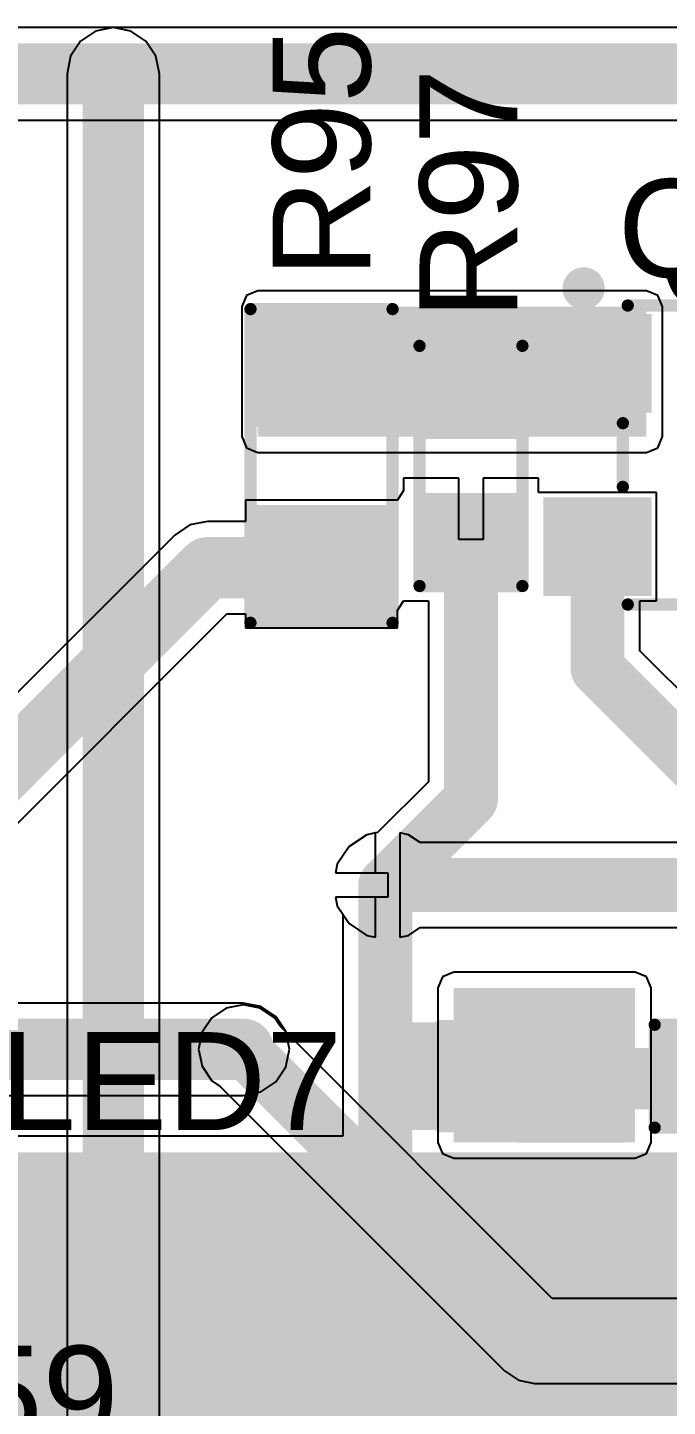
# Model space of a CAD drawing. Header units: millimetres. Extents: x 0 to 214, y 0 to 214.
# Drawn here: x 5.012 to 5.273, y 0.965 to 1.528 of the extents above; entities that cross this region are included whole.
import ezdxf

# ---------------------------------------------------------------- set-up
doc = ezdxf.new("R2010")
doc.units = ezdxf.units.MM
doc.header["$MEASUREMENT"] = 0
for name, color, linetype in [('BottomLayer', 5, 'Continuous'), ('BottomPaste', 16, 'Continuous'), ('BottomSolder', 6, 'Continuous'), ('TopLayer', 1, 'Continuous'), ('TopOverlay', 2, 'Continuous'), ('TopPaste', 8, 'Continuous'), ('TopSolder', 216, 'Continuous'), ('ViaHoleLayer', 16, 'Continuous')]:
    doc.layers.add(name, color=color, linetype=linetype)
doc.styles.add('Arial', font='', dxfattribs={"height": 0.2})
doc.styles.get('Arial').set_extended_font_data('Arial')

# ---------------------------------------------------------------- blocks, each defined once
blk = doc.blocks.new('RES_0603_132')
at = {"layer": 'TopLayer'}
for points in [[(-0.015, 0.0175), (-0.015, -0.0175), (-0.045, -0.0175), (-0.045, 0.0175)], [(0.045, 0.0175), (0.045, -0.0175), (0.015, -0.0175), (0.015, 0.0175)]]:
    blk.add_hatch(color=1, dxfattribs=at).paths.add_polyline_path(points)
at = {"layer": 'TopPaste'}
for points in [[(-0.015, 0.0175), (-0.015, -0.0175), (-0.045, -0.0175), (-0.045, 0.0175)], [(0.045, 0.0175), (0.045, -0.0175), (0.015, -0.0175), (0.015, 0.0175)]]:
    blk.add_hatch(color=8, dxfattribs=at).paths.add_polyline_path(points)
at = {"layer": 'TopSolder'}
for points in [[(-0.011, 0.0215), (-0.011, -0.0215), (-0.049, -0.0215), (-0.049, 0.0215)], [(0.049, 0.0215), (0.049, -0.0215), (0.011, -0.0215), (0.011, 0.0215)]]:
    blk.add_hatch(color=216, dxfattribs=at).paths.add_polyline_path(points)
at = {"layer": 'TopOverlay', "const_width": 0.005}
for points in [[(-0.049, -0.021), (-0.049, 0.021)], [(0.049, 0.021), (-0.049, 0.021)], [(0.049, -0.021), (0.049, 0.021)], [(0.049, -0.021), (-0.049, -0.021)]]:
    blk.add_lwpolyline(points, dxfattribs=at)
at = {"layer": 'TopOverlay', "const_width": 0.0025}
for points in [[(-0.05025, 0.021, 1), (-0.04775, 0.021, 1)], [(-0.05025, 0.021, 1), (-0.04775, 0.021, 1)], [(0.04775, 0.021, 1), (0.05025, 0.021, 1)], [(0.04775, 0.021, 1), (0.05025, 0.021, 1)], [(-0.05025, -0.021, 1), (-0.04775, -0.021, 1)], [(-0.05025, -0.021, 1), (-0.04775, -0.021, 1)], [(0.04775, -0.021, 1), (0.05025, -0.021, 1)], [(0.04775, -0.021, 1), (0.05025, -0.021, 1)]]:
    blk.add_lwpolyline(points, format="xyb", close=True, dxfattribs=at)
blk = doc.blocks.new('RES_0805_134')
at = {"layer": 'TopLayer'}
for points in [[(-0.06, 0.025), (-0.02, 0.025), (-0.02, -0.025), (-0.06, -0.025)], [(0.02, 0.025), (0.06, 0.025), (0.06, -0.025), (0.02, -0.025)]]:
    blk.add_hatch(color=1, dxfattribs=at).paths.add_polyline_path(points)
at = {"layer": 'TopPaste'}
for points in [[(-0.06, 0.025), (-0.02, 0.025), (-0.02, -0.025), (-0.06, -0.025)], [(0.02, 0.025), (0.06, 0.025), (0.06, -0.025), (0.02, -0.025)]]:
    blk.add_hatch(color=8, dxfattribs=at).paths.add_polyline_path(points)
at = {"layer": 'TopSolder'}
for points in [[(-0.064, 0.029), (-0.016, 0.029), (-0.016, -0.029), (-0.064, -0.029)], [(0.016, 0.029), (0.064, 0.029), (0.064, -0.029), (0.016, -0.029)]]:
    blk.add_hatch(color=216, dxfattribs=at).paths.add_polyline_path(points)
at = {"layer": 'TopOverlay', "const_width": 0.005}
for points in [[(0.064, 0.029), (-0.064, 0.029)], [(-0.064, -0.029), (-0.064, 0.029)], [(0.064, -0.029), (0.064, 0.029)], [(0.064, -0.029), (-0.064, -0.029)]]:
    blk.add_lwpolyline(points, dxfattribs=at)
at = {"layer": 'TopOverlay', "const_width": 0.0025}
for points in [[(-0.06525, 0.029, 1), (-0.06275, 0.029, 1)], [(-0.06525, 0.029, 1), (-0.06275, 0.029, 1)], [(0.06275, 0.029, 1), (0.06525, 0.029, 1)], [(0.06275, 0.029, 1), (0.06525, 0.029, 1)], [(-0.06525, -0.029, 1), (-0.06275, -0.029, 1)], [(-0.06525, -0.029, 1), (-0.06275, -0.029, 1)], [(0.06275, -0.029, 1), (0.06525, -0.029, 1)], [(0.06275, -0.029, 1), (0.06525, -0.029, 1)]]:
    blk.add_lwpolyline(points, format="xyb", close=True, dxfattribs=at)
blk = doc.blocks.new('RES_0603_135')
at = {"layer": 'TopLayer'}
for points in [[(-0.015, 0.0175), (-0.015, -0.0175), (-0.045, -0.0175), (-0.045, 0.0175)], [(0.045, 0.0175), (0.045, -0.0175), (0.015, -0.0175), (0.015, 0.0175)]]:
    blk.add_hatch(color=1, dxfattribs=at).paths.add_polyline_path(points)
at = {"layer": 'TopPaste'}
for points in [[(-0.015, 0.0175), (-0.015, -0.0175), (-0.045, -0.0175), (-0.045, 0.0175)], [(0.045, 0.0175), (0.045, -0.0175), (0.015, -0.0175), (0.015, 0.0175)]]:
    blk.add_hatch(color=8, dxfattribs=at).paths.add_polyline_path(points)
at = {"layer": 'TopSolder'}
for points in [[(-0.011, 0.0215), (-0.011, -0.0215), (-0.049, -0.0215), (-0.049, 0.0215)], [(0.049, 0.0215), (0.049, -0.0215), (0.011, -0.0215), (0.011, 0.0215)]]:
    blk.add_hatch(color=216, dxfattribs=at).paths.add_polyline_path(points)
at = {"layer": 'TopOverlay', "const_width": 0.005}
for points in [[(-0.049, -0.021), (-0.049, 0.021)], [(-0.049, 0.021), (0.049, 0.021)], [(0.049, -0.021), (0.049, 0.021)], [(-0.049, -0.021), (0.049, -0.021)]]:
    blk.add_lwpolyline(points, dxfattribs=at)
at = {"layer": 'TopOverlay', "const_width": 0.0025}
for points in [[(-0.05025, 0.021, 1), (-0.04775, 0.021, 1)], [(-0.05025, 0.021, 1), (-0.04775, 0.021, 1)], [(0.04775, 0.021, 1), (0.05025, 0.021, 1)], [(0.04775, 0.021, 1), (0.05025, 0.021, 1)], [(-0.05025, -0.021, 1), (-0.04775, -0.021, 1)], [(-0.05025, -0.021, 1), (-0.04775, -0.021, 1)], [(0.04775, -0.021, 1), (0.05025, -0.021, 1)], [(0.04775, -0.021, 1), (0.05025, -0.021, 1)]]:
    blk.add_lwpolyline(points, format="xyb", close=True, dxfattribs=at)
blk = doc.blocks.new('SOT_23_B_157')
at = {"layer": 'BottomLayer'}
for points in [[(-0.05354, 0.05748), (-0.02126, 0.05748), (-0.02126, 0.02126), (-0.05354, 0.02126)], [(0.02126, 0.05748), (0.05354, 0.05748), (0.05354, 0.02126), (0.02126, 0.02126)], [(-0.01614, -0.02126), (0.01614, -0.02126), (0.01614, -0.05748), (-0.01614, -0.05748)]]:
    blk.add_hatch(color=5, dxfattribs=at).paths.add_polyline_path(points)
at = {"layer": 'BottomPaste'}
for points in [[(-0.05354, 0.05748), (-0.02126, 0.05748), (-0.02126, 0.02126), (-0.05354, 0.02126)], [(0.02126, 0.05748), (0.05354, 0.05748), (0.05354, 0.02126), (0.02126, 0.02126)], [(-0.01614, -0.02126), (0.01614, -0.02126), (0.01614, -0.05748), (-0.01614, -0.05748)]]:
    blk.add_hatch(color=16, dxfattribs=at).paths.add_polyline_path(points)
at = {"layer": 'BottomSolder'}
for points in [[(-0.05754, 0.06148), (-0.01726, 0.06148), (-0.01726, 0.01726), (-0.05754, 0.01726)], [(0.01726, 0.06148), (0.05754, 0.06148), (0.05754, 0.01726), (0.01726, 0.01726)], [(-0.02014, -0.01726), (0.02014, -0.01726), (0.02014, -0.06148), (-0.02014, -0.06148)]]:
    blk.add_hatch(color=6, dxfattribs=at).paths.add_polyline_path(points)
blk = doc.blocks.new('LED_0402_168')
at = {"layer": 'TopLayer'}
for points in [[(-0.03091, 0.01417), (-0.0065, 0.01417), (-0.0065, -0.01417), (-0.03091, -0.01417)], [(0.0065, 0.01417), (0.03091, 0.01417), (0.03091, -0.01417), (0.0065, -0.01417)]]:
    blk.add_hatch(color=1, dxfattribs=at).paths.add_polyline_path(points)
at = {"layer": 'TopOverlay'}
blk.add_hatch(color=2, dxfattribs=at).paths.add_polyline_path([(0.03692, -0.022), (0.06292, -0.022), (0.06292, 0.022), (0.03692, 0.022)])
at = {"layer": 'TopPaste'}
for points in [[(-0.03091, 0.01417), (-0.0065, 0.01417), (-0.0065, -0.01417), (-0.03091, -0.01417)], [(0.0065, 0.01417), (0.03091, 0.01417), (0.03091, -0.01417), (0.0065, -0.01417)]]:
    blk.add_hatch(color=8, dxfattribs=at).paths.add_polyline_path(points)
at = {"layer": 'TopSolder'}
for points in [[(-0.03491, 0.01817), (-0.0025, 0.01817), (-0.0025, -0.01817), (-0.03491, -0.01817)], [(0.0025, 0.01817), (0.03491, 0.01817), (0.03491, -0.01817), (0.0025, -0.01817)]]:
    blk.add_hatch(color=216, dxfattribs=at).paths.add_polyline_path(points)
at = {"layer": 'TopOverlay', "const_width": 0.00787}
for points in [[(0.037, 0.019), (-0.036, 0.019)], [(-0.036, 0.019), (-0.036, -0.019)], [(0.037, 0.019), (0.037, -0.019)], [(0.037, -0.019), (-0.036, -0.019)]]:
    blk.add_lwpolyline(points, dxfattribs=at)
at = {"layer": 'TopOverlay', "const_width": 0.00394}
for points in [[(-0.03797, 0.019, 1), (-0.03403, 0.019, 1)], [(-0.03797, 0.019, 1), (-0.03403, 0.019, 1)], [(0.03503, 0.019, 1), (0.03897, 0.019, 1)], [(0.03503, 0.019, 1), (0.03897, 0.019, 1)], [(-0.03797, -0.019, 1), (-0.03403, -0.019, 1)], [(-0.03797, -0.019, 1), (-0.03403, -0.019, 1)], [(0.03503, -0.019, 1), (0.03897, -0.019, 1)], [(0.03503, -0.019, 1), (0.03897, -0.019, 1)]]:
    blk.add_lwpolyline(points, format="xyb", close=True, dxfattribs=at)
blk = doc.blocks.new('SOT_23_314')
at = {"layer": 'TopLayer'}
for points in [[(-0.01614, 0.05748), (0.01614, 0.05748), (0.01614, 0.02126), (-0.01614, 0.02126)], [(-0.05354, -0.02126), (-0.02126, -0.02126), (-0.02126, -0.05748), (-0.05354, -0.05748)], [(0.02126, -0.02126), (0.05354, -0.02126), (0.05354, -0.05748), (0.02126, -0.05748)]]:
    blk.add_hatch(color=1, dxfattribs=at).paths.add_polyline_path(points)
at = {"layer": 'TopPaste'}
for points in [[(-0.01614, 0.05748), (0.01614, 0.05748), (0.01614, 0.02126), (-0.01614, 0.02126)], [(-0.05354, -0.02126), (-0.02126, -0.02126), (-0.02126, -0.05748), (-0.05354, -0.05748)], [(0.02126, -0.02126), (0.05354, -0.02126), (0.05354, -0.05748), (0.02126, -0.05748)]]:
    blk.add_hatch(color=8, dxfattribs=at).paths.add_polyline_path(points)
at = {"layer": 'TopSolder'}
for points in [[(-0.02014, 0.06148), (0.02014, 0.06148), (0.02014, 0.01726), (-0.02014, 0.01726)], [(-0.05754, -0.01726), (-0.01726, -0.01726), (-0.01726, -0.06148), (-0.05754, -0.06148)], [(0.01726, -0.01726), (0.05754, -0.01726), (0.05754, -0.06148), (0.01726, -0.06148)]]:
    blk.add_hatch(color=216, dxfattribs=at).paths.add_polyline_path(points)
at = {"layer": 'TopOverlay', "const_width": 0.005}
for points in [[(-0.061, -0.027), (-0.061, 0.029)], [(-0.024, 0.029), (-0.061, 0.029)], [(0.061, 0.029), (0.024, 0.029)], [(0.061, -0.027), (0.061, 0.029)], [(0.013, -0.029), (-0.013, -0.029)]]:
    blk.add_lwpolyline(points, dxfattribs=at)
at = {"layer": 'TopOverlay'}
for points, const_width in [([(-0.06225, 0.029, 1), (-0.05975, 0.029, 1)], 0.0025), ([(-0.06225, 0.029, 1), (-0.05975, 0.029, 1)], 0.0025), ([(-0.02525, 0.029, 1), (-0.02275, 0.029, 1)], 0.0025), ([(0.02275, 0.029, 1), (0.02525, 0.029, 1)], 0.0025), ([(0.05975, 0.029, 1), (0.06225, 0.029, 1)], 0.0025), ([(0.05975, 0.029, 1), (0.06225, 0.029, 1)], 0.0025), ([(-0.06225, -0.027, 1), (-0.05975, -0.027, 1)], 0.0025), ([(-0.01425, -0.029, 1), (-0.01175, -0.029, 1)], 0.0025), ([(0.01175, -0.029, 1), (0.01425, -0.029, 1)], 0.0025), ([(0.05975, -0.027, 1), (0.06225, -0.027, 1)], 0.0025), ([(-0.06439, -0.045, 1), (-0.07161, -0.045, 1)], 0.01), ([(-0.07411, -0.045, 1), (-0.06911, -0.045, 1)], 0.005), ([(-0.06689, -0.045, 1), (-0.06189, -0.045, 1)], 0.005)]:
    blk.add_lwpolyline(points, format="xyb", close=True, dxfattribs=dict(at, const_width=const_width))

msp = doc.modelspace()

# ---------------------------------------------------------------- hatches: boundary and pattern name
at = {"layer": 'BottomLayer'}
h = msp.add_hatch(color=5, dxfattribs=at)
edge = h.paths.add_edge_path()
edge.add_arc((5.047, 1.509), 0.01181, 0, 360)
h = msp.add_hatch(color=5, dxfattribs=at)
edge = h.paths.add_edge_path()
edge.add_arc((5.159, 1.178), 0.01181, 0, 360)
msp.add_hatch(color=5, dxfattribs=at).paths.add_polyline_path([(5.186, 1.073), (5.26, 1.073), (5.26, 1.136), (5.186, 1.136)])
h = msp.add_hatch(color=5, dxfattribs=at)
edge = h.paths.add_edge_path()
edge.add_arc((5.19895, 1.12107), 0.01181, 0, 360)
h = msp.add_hatch(color=5, dxfattribs=at)
edge = h.paths.add_edge_path()
edge.add_arc((5.1, 1.111), 0.01181, 0, 360)
at = {"layer": 'BottomSolder'}
h = msp.add_hatch(color=6, dxfattribs=at)
edge = h.paths.add_edge_path()
edge.add_arc((5.047, 1.509), 0.00591, 0, 360)
h = msp.add_hatch(color=6, dxfattribs=at)
edge = h.paths.add_edge_path()
edge.add_arc((5.159, 1.178), 0.00591, 0, 360)
h = msp.add_hatch(color=6, dxfattribs=at)
edge = h.paths.add_edge_path()
edge.add_arc((5.19895, 1.12107), 0.00591, 0, 360)
h = msp.add_hatch(color=6, dxfattribs=at)
edge = h.paths.add_edge_path()
edge.add_arc((5.1, 1.111), 0.00591, 0, 360)
at = {"layer": 'TopLayer'}
h = msp.add_hatch(color=1, dxfattribs=at)
edge = h.paths.add_edge_path()
edge.add_arc((5.047, 1.509), 0.01181, 0, 360)
for points in [[(5.26463, 1.361), (5.26463, 1.414), (5.106, 1.414), (5.106, 1.361)], [(4.537, 0.94818), (5.628, 0.94818), (5.628, 1.069), (4.537, 1.069)]]:
    msp.add_hatch(color=1, dxfattribs=at).paths.add_polyline_path(points)
h = msp.add_hatch(color=1, dxfattribs=at)
edge = h.paths.add_edge_path()
edge.add_arc((5.159, 1.178), 0.01181, 0, 360)
h = msp.add_hatch(color=1, dxfattribs=at)
edge = h.paths.add_edge_path()
edge.add_arc((5.19895, 1.12107), 0.01181, 0, 360)
h = msp.add_hatch(color=1, dxfattribs=at)
edge = h.paths.add_edge_path()
edge.add_arc((5.1, 1.111), 0.01181, 0, 360)
at = {"layer": 'TopSolder'}
h = msp.add_hatch(color=216, dxfattribs=at)
edge = h.paths.add_edge_path()
edge.add_arc((5.047, 1.509), 0.00591, 0, 360)
h = msp.add_hatch(color=216, dxfattribs=at)
edge = h.paths.add_edge_path()
edge.add_arc((5.159, 1.178), 0.00591, 0, 360)
h = msp.add_hatch(color=216, dxfattribs=at)
edge = h.paths.add_edge_path()
edge.add_arc((5.19895, 1.12107), 0.00591, 0, 360)
h = msp.add_hatch(color=216, dxfattribs=at)
edge = h.paths.add_edge_path()
edge.add_arc((5.1, 1.111), 0.00591, 0, 360)
at = {"layer": 'ViaHoleLayer'}
h = msp.add_hatch(color=16, dxfattribs=at)
edge = h.paths.add_edge_path()
edge.add_arc((5.047, 1.509), 0.00591, 0, 360)
h = msp.add_hatch(color=16, dxfattribs=at)
edge = h.paths.add_edge_path()
edge.add_arc((5.159, 1.178), 0.00591, 0, 360)
h = msp.add_hatch(color=16, dxfattribs=at)
edge = h.paths.add_edge_path()
edge.add_arc((5.19895, 1.12107), 0.00591, 0, 360)
h = msp.add_hatch(color=16, dxfattribs=at)
edge = h.paths.add_edge_path()
edge.add_arc((5.1, 1.111), 0.00591, 0, 360)

# ---------------------------------------------------------------- linework, layer by layer
at = {"layer": 'BottomLayer'}
for p, q in [((5.03978, 1.52643), (5.03366, 1.52234)), ((5.047, 1.52786), (5.03978, 1.52643)), ((5.05422, 1.52643), (5.047, 1.52786)), ((5.06034, 1.52234), (5.05422, 1.52643)), ((5.03366, 1.52234), (5.02957, 1.51622)), ((5.06443, 1.51622), (5.06034, 1.52234)), ((5.02957, 1.51622), (5.02814, 1.509)), ((5.06586, 1.509), (5.06443, 1.51622)), ((5.02814, 1.509), (5.02814, 0.912)), ((5.06586, 0.91981), (5.06586, 1.509)), ((5.15049, 1.19855), (5.14328, 1.19372)), ((5.154, 1.19924), (5.15049, 1.19855)), ((5.154, 1.183), (5.154, 1.19924)), ((5.16751, 1.19855), (5.164, 1.19924)), ((5.164, 1.19924), (5.164, 1.178)), ((5.17232, 1.19533), (5.16751, 1.19855)), ((5.14328, 1.19372), (5.13845, 1.18651)), ((5.39833, 1.19533), (5.17232, 1.19533)), ((5.13845, 1.18651), (5.13776, 1.183)), ((5.13776, 1.183), (5.154, 1.183)), ((5.164, 1.178), (5.164, 1.15676)), ((5.154, 1.173), (5.13776, 1.173)), ((5.13776, 1.173), (5.13845, 1.16949)), ((5.154, 1.15676), (5.154, 1.173)), ((5.13845, 1.16949), (5.14328, 1.16228)), ((5.14328, 1.16228), (5.15049, 1.15745)), ((5.16751, 1.15745), (5.17232, 1.16067)), ((5.17232, 1.16067), (5.28495, 1.16067)), ((5.15049, 1.15745), (5.154, 1.15676)), ((5.164, 1.15676), (5.16751, 1.15745)), ((5.186, 1.14249), (5.18141, 1.14059)), ((5.26, 1.14249), (5.186, 1.14249)), ((5.26459, 1.14059), (5.26, 1.14249)), ((5.18141, 1.14059), (5.17951, 1.136)), ((5.26649, 1.136), (5.26459, 1.14059)), ((5.17951, 1.136), (5.17951, 1.073)), ((5.26649, 1.073), (5.26649, 1.136)), ((5.09305, 1.12778), (5.08716, 1.12384)), ((5.1, 1.12916), (5.09305, 1.12778)), ((5.10695, 1.12778), (5.1, 1.12916)), ((5.11284, 1.12384), (5.10695, 1.12778)), ((5.08716, 1.12384), (5.08322, 1.11795)), ((5.1152, 1.12032), (5.11284, 1.12384)), ((5.22618, 1.00933), (5.1152, 1.12032)), ((5.08322, 1.11795), (5.08184, 1.111)), ((5.08184, 1.111), (5.08322, 1.10405)), ((5.08322, 1.10405), (5.08716, 1.09816)), ((5.08716, 1.09816), (5.09068, 1.0958)), ((5.09068, 1.0958), (5.20674, 0.97974)), ((5.17951, 1.073), (5.18141, 1.06841)), ((5.26459, 1.06841), (5.26649, 1.073)), ((5.18141, 1.06841), (5.186, 1.06651)), ((5.186, 1.06651), (5.26, 1.06651)), ((5.26, 1.06651), (5.26459, 1.06841)), ((5.28719, 1.00933), (5.22618, 1.00933)), ((5.20674, 0.97974), (5.21237, 0.97599)), ((5.21237, 0.97599), (5.219, 0.97467)), ((5.219, 0.97467), (5.39882, 0.97467))]:
    msp.add_line(p, q, dxfattribs=at)
for points, const_width in [([(5.047, 0.912), (5.047, 1.509)], 0.025), ([(5.159, 1.178), (5.492, 1.178)], 0.022), ([(5.1, 1.111), (5.219, 0.992)], 0.022), ([(5.23166, 1.093), (5.23363, 1.093)], 0.02), ([(5.219, 0.992), (5.406, 0.992)], 0.022)]:
    msp.add_lwpolyline(points, dxfattribs=dict(at, const_width=const_width))
for points, const_width in [([(5.04075, 1.509, 1), (5.05325, 1.509, 1)], 0.0125), ([(5.1535, 1.178, 1), (5.1645, 1.178, 1)], 0.011), ([(5.0945, 1.111, 1), (5.1055, 1.111, 1)], 0.011), ([(5.22666, 1.093, 1), (5.23666, 1.093, 1)], 0.01), ([(5.22863, 1.093, 1), (5.23863, 1.093, 1)], 0.01), ([(5.2135, 0.992, 1), (5.2245, 0.992, 1)], 0.011), ([(5.2135, 0.992, 1), (5.2245, 0.992, 1)], 0.011)]:
    msp.add_lwpolyline(points, format="xyb", close=True, dxfattribs=dict(at, const_width=const_width))
at = {"layer": 'TopLayer'}
for p, q in [((5.4555, 1.52786), (4.8175, 1.52786)), ((4.8175, 1.49014), (5.4555, 1.49014)), ((5.10141, 1.41859), (5.09951, 1.414)), ((5.106, 1.42049), (5.10141, 1.41859)), ((5.26463, 1.42049), (5.106, 1.42049)), ((5.26922, 1.41859), (5.26463, 1.42049)), ((5.27112, 1.414), (5.26922, 1.41859)), ((5.09951, 1.414), (5.09951, 1.361)), ((5.27112, 1.361), (5.27112, 1.414)), ((5.09951, 1.361), (5.10141, 1.35641)), ((5.10141, 1.35641), (5.106, 1.35451)), ((5.26463, 1.35451), (5.26922, 1.35641)), ((5.26922, 1.35641), (5.27112, 1.361)), ((5.106, 1.35451), (5.26463, 1.35451)), ((5.188, 1.344), (5.1655, 1.344)), ((5.1655, 1.344), (5.1655, 1.33896)), ((5.188, 1.319), (5.188, 1.344)), ((5.2205, 1.344), (5.198, 1.344)), ((5.198, 1.344), (5.198, 1.319)), ((5.2205, 1.34318), (5.2205, 1.344)), ((5.22052, 1.33819), (5.2205, 1.34318)), ((5.1605, 1.335), (5.101, 1.335)), ((5.101, 1.335), (5.101, 1.32635)), ((5.163, 1.335), (5.1605, 1.335)), ((5.1655, 1.33896), (5.163, 1.335)), ((5.26874, 1.33819), (5.22052, 1.33819)), ((5.26874, 1.2939), (5.26874, 1.33819)), ((5.07827, 1.32491), (5.07215, 1.32082)), ((5.08548, 1.32635), (5.07827, 1.32491)), ((5.101, 1.32635), (5.08548, 1.32635)), ((5.07215, 1.32082), (4.94118, 1.18986)), ((5.198, 1.319), (5.188, 1.319)), ((5.163, 1.29004), (5.1655, 1.294)), ((5.1655, 1.294), (5.168, 1.294)), ((5.168, 1.294), (5.17567, 1.294)), ((5.17567, 1.294), (5.17567, 1.22018)), ((4.96334, 1.15866), (5.0933, 1.28862)), ((5.0933, 1.28862), (5.101, 1.28862)), ((5.101, 1.28862), (5.101, 1.283)), ((5.163, 1.283), (5.163, 1.29004)), ((5.26196, 1.27355), (5.26196, 1.2939)), ((5.26196, 1.2939), (5.26874, 1.2939)), ((5.101, 1.283), (5.163, 1.283)), ((5.35926, 1.17626), (5.26196, 1.27355)), ((5.17567, 1.22018), (5.15491, 1.19943)), ((5.15049, 1.19855), (5.14328, 1.19372)), ((5.15491, 1.19943), (5.15049, 1.19855)), ((5.14328, 1.19372), (5.13845, 1.18651)), ((5.13845, 1.18651), (5.13776, 1.183)), ((5.13776, 1.183), (5.159, 1.183)), ((5.159, 1.183), (5.159, 1.173)), ((5.159, 1.173), (5.13776, 1.173)), ((5.13776, 1.173), (5.13845, 1.16949)), ((5.13845, 1.16949), (5.14067, 1.16618)), ((5.14067, 1.16618), (5.14067, 1.07549)), ((5.1, 1.12986), (4.901, 1.12986)), ((5.10722, 1.12843), (5.1, 1.12986)), ((5.11334, 1.12434), (5.10722, 1.12843)), ((5.11743, 1.11822), (5.11334, 1.12434)), ((5.11886, 1.111), (5.11743, 1.11822)), ((5.11743, 1.10378), (5.11886, 1.111)), ((5.11334, 1.09766), (5.11743, 1.10378)), ((5.10722, 1.09357), (5.11334, 1.09766)), ((4.901, 1.09214), (5.1, 1.09214)), ((5.1, 1.09214), (5.10722, 1.09357)), ((5.14067, 1.07549), (4.837, 1.07549))]:
    msp.add_line(p, q, dxfattribs=at)
for points, const_width in [([(4.803, 1.509), (5.047, 1.509)], 0.025), ([(5.047, 1.509), (5.479, 1.509)], 0.025), ([(5.193, 1.213), (5.193, 1.319)], 0.022), ([(5.24463, 1.26637), (5.24463, 1.31605)], 0.022), ([(4.95, 1.172), (5.08548, 1.30748)], 0.025), ([(5.08548, 1.30748), (5.13048, 1.30748)], 0.025), ([(5.13048, 1.30748), (5.132, 1.309)], 0.025), ([(5.24463, 1.26637), (5.347, 1.164)], 0.022), ([(5.15981, 1.17981), (5.193, 1.213)], 0.022), ([(5.158, 1.02417), (5.158, 1.178)], 0.022), ([(5.15825, 1.178), (5.15856, 1.178)], 0.022), ([(5.15856, 1.178), (5.15981, 1.17925)], 0.022), ([(5.15981, 1.17925), (5.15981, 1.17981)], 0.022), ([(5.19895, 1.09131), (5.19895, 1.12107)], 0.02), ([(4.901, 1.111), (5.1, 1.111)], 0.025), ([(5.23666, 1.099), (5.28892, 1.099)], 0.025), ([(5.19895, 1.09131), (5.19926, 1.091)], 0.02)]:
    msp.add_lwpolyline(points, dxfattribs=dict(at, const_width=const_width))
for points, const_width in [([(5.04075, 1.509, 1), (5.05325, 1.509, 1)], 0.0125), ([(5.04075, 1.509, 1), (5.05325, 1.509, 1)], 0.0125), ([(5.1875, 1.319, 1), (5.1985, 1.319, 1)], 0.011), ([(5.23913, 1.31605, 1), (5.25013, 1.31605, 1)], 0.011), ([(5.07923, 1.30748, 1), (5.09173, 1.30748, 1)], 0.0125), ([(5.07923, 1.30748, 1), (5.09173, 1.30748, 1)], 0.0125), ([(5.12423, 1.30748, 1), (5.13673, 1.30748, 1)], 0.0125), ([(5.12423, 1.30748, 1), (5.13673, 1.30748, 1)], 0.0125), ([(5.12575, 1.309, 1), (5.13825, 1.309, 1)], 0.0125), ([(5.23913, 1.26637, 1), (5.25013, 1.26637, 1)], 0.011), ([(5.23913, 1.26637, 1), (5.25013, 1.26637, 1)], 0.011), ([(5.1875, 1.213, 1), (5.1985, 1.213, 1)], 0.011), ([(5.1875, 1.213, 1), (5.1985, 1.213, 1)], 0.011), ([(5.1525, 1.178, 1), (5.1635, 1.178, 1)], 0.011), ([(5.15275, 1.178, 1), (5.16375, 1.178, 1)], 0.011), ([(5.15306, 1.178, 1), (5.16406, 1.178, 1)], 0.011), ([(5.15306, 1.178, 1), (5.16406, 1.178, 1)], 0.011), ([(5.15431, 1.17981, 1), (5.16531, 1.17981, 1)], 0.011), ([(5.15431, 1.17981, 1), (5.16531, 1.17981, 1)], 0.011), ([(5.15431, 1.17925, 1), (5.16531, 1.17925, 1)], 0.011), ([(5.15431, 1.17925, 1), (5.16531, 1.17925, 1)], 0.011), ([(5.19395, 1.12107, 1), (5.20395, 1.12107, 1)], 0.01), ([(5.09375, 1.111, 1), (5.10625, 1.111, 1)], 0.0125), ([(5.23041, 1.099, 1), (5.24291, 1.099, 1)], 0.0125), ([(5.19395, 1.09131, 1), (5.20395, 1.09131, 1)], 0.01), ([(5.19395, 1.09131, 1), (5.20395, 1.09131, 1)], 0.01), ([(5.19426, 1.091, 1), (5.20426, 1.091, 1)], 0.01), ([(5.1525, 1.02417, 1), (5.1635, 1.02417, 1)], 0.011)]:
    msp.add_lwpolyline(points, format="xyb", close=True, dxfattribs=dict(at, const_width=const_width))

# ---------------------------------------------------------------- block references
for name, p, rotation in [('SOT_23_314', (5.284, 1.35345), 270), ('RES_0805_134', (5.132, 1.349), 270), ('RES_0603_132', (5.193, 1.349), 270), ('SOT_23_B_157', (5.273, 1.093), 270), ('LED_0402_168', (5.21796, 1.1), 180)]:
    msp.add_blockref(name, p, dxfattribs=dict(rotation=rotation))
msp.add_blockref('RES_0603_135', (5.317, 1.1))

# ---------------------------------------------------------------- texts
at = {"layer": 'TopOverlay', "style": 'Arial'}
for s, p in [('R95', (5.15199, 1.42568)), ('R97', (5.21199, 1.40868))]:
    msp.add_text(s, height=0.04, rotation=90, dxfattribs=at).set_placement(p)
for s, p in [('Q17', (5.25302, 1.42601)), ('LED7', (5.00069, 1.07801)), ('C59', (4.94668, 0.95001))]:
    msp.add_text(s, height=0.04, dxfattribs=at).set_placement(p)

doc.saveas('drawing.dxf')
